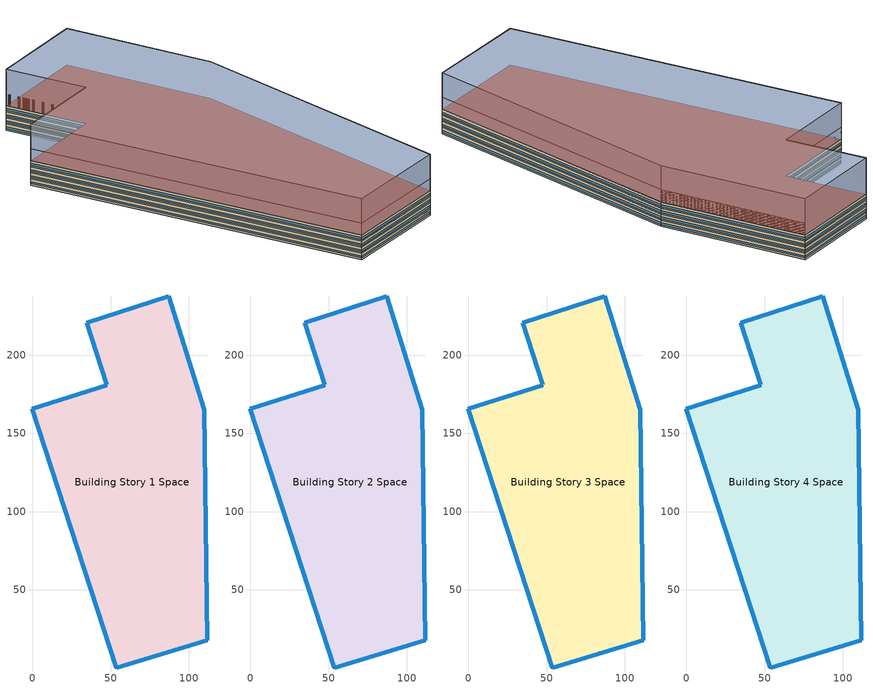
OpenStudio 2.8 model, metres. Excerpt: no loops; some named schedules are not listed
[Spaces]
Building Story 1 Space
 floor ground: 109.88,165.12 111.61,17.73 53.73,0 0,165.55 47.59,180.88 34.63,220.81 87.23,237.76 z0
 wall outside: 111.61,17.73 109.88,165.12 87.23,237.76 34.63,220.81 47.59,180.88 0,165.55 53.73,0 111.61,17.73 z0:3
 window: 34.64,220.79 47.58,180.9 / 111.61,17.76 109.88,165.09 / 53.75,0.01 111.58,17.72 / 0.01,165.52 53.72,0.02 / 47.56,180.87 0.02,165.55 / 87.2,237.75 34.65,220.82 / 109.87,165.14 87.24,237.73 z0.76:1.66
 roof outside: 87.23,237.76 34.63,220.81 47.59,180.88 0,165.55 53.73,0 111.61,17.73 109.88,165.12 z3
Building Story 2 Space
 floor adiabatic (Typical Interior Floor): 109.88,165.12 111.61,17.73 53.73,0 0,165.55 47.59,180.88 34.63,220.81 87.23,237.76 z3
 wall outside: 111.61,17.73 109.88,165.12 87.23,237.76 34.63,220.81 47.59,180.88 0,165.55 53.73,0 111.61,17.73 z3:6
 window: 111.61,17.76 109.88,165.09 / 53.75,0.01 111.58,17.72 / 0.01,165.52 53.72,0.02 / 34.64,220.79 47.58,180.9 / 47.56,180.87 0.02,165.55 / 87.2,237.75 34.65,220.82 / 109.87,165.14 87.24,237.73 z3.76:4.66
 ceiling adiabatic (Typical Interior Ceiling): 87.23,237.76 34.63,220.81 47.59,180.88 0,165.55 53.73,0 111.61,17.73 109.88,165.12 z6
Building Story 3 Space
 floor adiabatic (Typical Insulated Carpeted 6in Slab Floor): 109.88,165.12 111.61,17.73 53.73,0 0,165.55 47.59,180.88 34.63,220.81 87.23,237.76 z6
 wall outside: 111.61,17.73 109.88,165.12 87.23,237.76 34.63,220.81 47.59,180.88 0,165.55 53.73,0 111.61,17.73 z6:9
 window: 53.75,0.01 111.58,17.72 / 34.64,220.79 47.58,180.9 / 111.61,17.76 109.88,165.09 / 87.2,237.75 34.65,220.82 / 0.01,165.52 53.72,0.02 / 47.56,180.87 0.02,165.55 / 109.87,165.14 87.24,237.73 z6.76:7.66
 roof outside: 87.23,237.76 34.63,220.81 47.59,180.88 0,165.55 53.73,0 111.61,17.73 109.88,165.12 z9
Building Story 4 Space
 floor adiabatic (Typical Interior Floor): 109.88,165.12 111.61,17.73 53.73,0 0,165.55 47.59,180.88 34.63,220.81 87.23,237.76 z9
 wall outside: 111.61,17.73 109.88,165.12 87.23,237.76 34.63,220.81 47.59,180.88 0,165.55 53.73,0 111.61,17.73 z9:12
 window: 53.75,0.01 111.58,17.72 / 111.61,17.76 109.88,165.09 / 47.56,180.87 0.02,165.55 / 0.01,165.52 53.72,0.02 / 34.64,220.79 47.58,180.9 / 109.87,165.14 87.24,237.73 / 87.2,237.75 34.65,220.82 z9.76:10.66
 roof outside: 87.23,237.76 34.63,220.81 47.59,180.88 0,165.55 53.73,0 111.61,17.73 109.88,165.12 z12
shading: 0,165.55 53.73,0 / 111.61,17.73 109.88,165.12 / 34.63,220.81 47.59,180.88 / 53.73,0 111.61,17.73 / 47.59,180.88 0,165.55 / 87.23,237.76 34.63,220.81 / 109.88,165.12 87.23,237.76 / 34.63,220.81 47.59,180.88 / 111.61,17.73 109.88,165.12 / 0,165.55 53.73,0 / 53.73,0 111.61,17.73 / 47.59,180.88 0,165.55 / 87.23,237.76 34.63,220.81 / 109.88,165.12 87.23,237.76 / 111.61,17.73 109.88,165.12 / 53.73,0 111.61,17.73 / 0,165.55 53.73,0 / 34.63,220.81 47.59,180.88 / 87.23,237.76 34.63,220.81 / 109.88,165.12 87.23,237.76 / 47.59,180.88 0,165.55 / 111.61,17.73 109.88,165.12 / 109.88,165.12 87.23,237.76 / 87.23,237.76 34.63,220.81 / 34.63,220.81 47.59,180.88 / 47.59,180.88 0,165.55 / 0,165.55 53.73,0 / 53.73,0 111.61,17.73 z0:9; 0,165.55 53.73,0 / 111.61,17.73 109.88,165.12 / 87.23,237.76 34.63,220.81 / 34.63,220.81 47.59,180.88 / 47.59,180.88 0,165.55 / 109.88,165.12 87.23,237.76 / 53.73,0 111.61,17.73 / 109.88,165.12 87.23,237.76 / 87.23,237.76 34.63,220.81 / 34.63,220.81 47.59,180.88 / 47.59,180.88 0,165.55 / 0,165.55 53.73,0 / 53.73,0 111.61,17.73 / 111.61,17.73 109.88,165.12 z0:3; 0,165.55 53.73,0 / 53.73,0 111.61,17.73 / 111.61,17.73 109.88,165.12 / 109.88,165.12 87.23,237.76 / 87.23,237.76 34.63,220.81 / 34.63,220.81 47.59,180.88 / 47.59,180.88 0,165.55 z0:18; 111.61,17.73 109.88,165.12 / 109.88,165.12 87.23,237.76 / 87.23,237.76 34.63,220.81 / 34.63,220.81 47.59,180.88 / 47.59,180.88 0,165.55 / 0,165.55 53.73,0 / 53.73,0 111.61,17.73 z0:30; 109.88,165.12 111.61,17.73 53.73,0 0,165.55 47.59,180.88 34.63,220.81 87.23,237.76 z0; 87.23,237.76 34.63,220.81 47.59,180.88 0,165.55 53.73,0 111.61,17.73 109.88,165.12 z9; 109.88,165.12 111.61,17.73 53.73,0 0,165.55 47.59,180.88 34.63,220.81 87.23,237.76 z0; 87.23,237.76 34.63,220.81 47.59,180.88 0,165.55 53.73,0 111.61,17.73 109.88,165.12 z9; 109.88,165.12 111.61,17.73 53.73,0 0,165.55 47.59,180.88 34.63,220.81 87.23,237.76 z0; 87.23,237.76 34.63,220.81 47.59,180.88 0,165.55 53.73,0 111.61,17.73 109.88,165.12 z3; 109.88,165.12 111.61,17.73 53.73,0 0,165.55 47.59,180.88 34.63,220.81 87.23,237.76 z0; 87.23,237.76 34.63,220.81 47.59,180.88 0,165.55 53.73,0 111.61,17.73 109.88,165.12 z3; 109.88,165.12 111.61,17.73 53.73,0 0,165.55 47.59,180.88 34.63,220.81 87.23,237.76 z0; 87.23,237.76 34.63,220.81 47.59,180.88 0,165.55 53.73,0 111.61,17.73 109.88,165.12 z18; 109.88,165.12 111.61,17.73 53.73,0 0,165.55 47.59,180.88 34.63,220.81 87.23,237.76 z0; 87.23,237.76 34.63,220.81 47.59,180.88 0,165.55 53.73,0 111.61,17.73 109.88,165.12 z30; 109.88,165.12 111.61,17.73 53.73,0 0,165.55 47.59,180.88 34.63,220.81 87.23,237.76 z0; 87.23,237.76 34.63,220.81 47.59,180.88 0,165.55 53.73,0 111.61,17.73 109.88,165.12 z9; 109.88,165.12 111.61,17.73 53.73,0 0,165.55 47.59,180.88 34.63,220.81 87.23,237.76 z0; 87.23,237.76 34.63,220.81 47.59,180.88 0,165.55 53.73,0 111.61,17.73 109.88,165.12 z9
[Site]
Buffalo Niagara Intl Ap_NY_USA: Latitude {deg}=42.8132; Longitude {deg}=-78.8479; Time Zone {hr}=-5; Elevation {m}=215; Terrain=City
[Site:WaterMainsTemperature]
Calculation Method=Correlation; Annual Average Outdoor Air Temperature {C}=8.96667; Maximum Difference In Monthly Average Outdoor Air Temperatures {deltaC}=26.2
[SizingPeriod:DesignDay] Barometric Pressure {Pa}=98769; Sky Clearness=0; Rain Indicator=0; Snow Indicator=0; Day of Month=21; Daylight Saving Time Indicator=0; Humidity Indicating Type=Wetbulb; Dry-Bulb Temperature Range Modifier Type=DefaultMultipliers
Name | Maximum Dry-Bulb Temperature {C} | Daily Dry-Bulb Temperature Range {deltaC} | Humidity Indicating Conditions at Maximum Dry-Bulb | Wind Speed {m/s} | Wind Direction {deg} | Month | Day Type | Solar Model Indicator | ASHRAE Taub | ASHRAE Taud
Buffalo Niagara Intl Ap Ann Clg .4% Condns DB=>MWB | 30.3 | 9.3 | 21.8 | 5.7 | 240 | 7 | SummerDesignDay | ASHRAETau | 0.462 | 2.001
Buffalo Niagara Intl Ap Ann Htg 99.6% Condns DB | -16.3 | 0 | -16.3 | 5.1 | 270 | 1 | WinterDesignDay | ASHRAEClearSky
Buffalo Niagara Intl Ap Ann Clg .4% Condns WB=>MDB | 27.8 | 9.3 | 23.8 | 5.7 | 240 | 7 | SummerDesignDay | ASHRAETau | 0.462 | 2.001
[ClimateZones]
Climate Zone Institution Name 1=ASHRAE; Climate Zone Document Name 1=ANSI/ASHRAE Standard 169; Climate Zone Document Year 1=2006; Climate Zone Value 1=6A
[Site:GroundTemperature:BuildingSurface]
19.527, 19.502, 19.536, 19.598, 20.002, 21.64, 22.225, 22.375, 21.449, 20.121, 19.802, 19.633
[Building]
Mixed_use 1: Nominal Floor to Floor Height {m}=3; Default Construction Set=Res 90.1-2004 - Office - ASHRAE 169-2013-6A; Standards Number of Stories=4; Standards Number of Above Ground Stories=4; Standards Building Type=Office
[DefaultConstructionSet]
Res 90.1-2004 - Office - ASHRAE 169-2013-6A: Default Exterior Surface Constructions=Default Surface Constructions 1; Default Interior Surface Constructions=Default Surface Constructions 2; Default Ground Contact Surface Constructions=Default Surface Constructions 3; Default Exterior SubSurface Constructions=Default Sub Surface Constructions 1; Default Interior SubSurface Constructions=Default Sub Surface Constructions 2; Interior Partition Construction=Typical Interior Partition
[DefaultSurfaceConstructions]
Name | Floor Construction | Wall Construction | Roof Ceiling Construction
Default Surface Constructions 1 | Typical Insulated Exterior Mass Floor R-11.49 | Typical Insulated Exterior Mass Wall R-9.62 | Typical IEAD Roof R-15.87
Default Surface Constructions 2 | Typical Interior Floor | Typical Interior Wall | Typical Interior Ceiling
Default Surface Constructions 3 | Typical Insulated Carpeted 6in Slab Floor | Typical Insulated Basement Mass Wall
[Construction]
Typical Insulated Exterior Mass Floor R-11.49: Typical Insulation R-8.93, 4 in. Normalweight Concrete Floor, Typical Carpet Pad
Typical Insulated Exterior Mass Wall R-9.62: 1IN Stucco, 8IN CONCRETE HW RefBldg, Typical Insulation R-7.23, 1/2IN Gypsum
Typical IEAD Roof R-15.87: Roof Membrane, Typical Insulation R-14.76, Metal Roof Surface
Typical Interior Floor: 100mm Normalweight concrete floor, CP02 CARPET PAD
Typical Interior Wall: G01 13mm gypsum board, G01 13mm gypsum board
Typical Interior Ceiling: CP02 CARPET PAD, 100mm Normalweight concrete floor
Typical Insulated Carpeted 6in Slab Floor: 6 in. Normalweight Concrete Floor, Typical Carpet Pad
Typical Insulated Basement Mass Wall: 8 in. Concrete Block Basement Wall
U 0.57 SHGC 0.49 Dbl Blue 6mm/6mm Air: BLUE 6MM, AIR 6MM, CLEAR 6MM
Typical Insulated Metal Door R-1.43: F08 Metal surface, Typical Insulation R-0.58
Typical Overhead Door R-2.0: Typical Insulation R-1.15
U 1.17 SHGC 0.49 Simple Glazing Skylight U-1.17 SHGC 0.0: U 1.17 SHGC 0.49 Simple Glazing U-1.17 SHGC 0.0
Typical Interior Window: Clear 3mm
Typical Interior Door; Typical Interior Partition: G05 25mm wood
[Material:NoMass] Roughness=Smooth; Thermal Absorptance=0.9; Solar Absorptance=0.7
Name | Thermal Resistance {m2-K/W} | Visible Absorptance
Typical Insulation R-8.93 | 1.57183 | 0.7
Typical Carpet Pad; CP02 CARPET PAD | 0.21648 | 0.8
Typical Insulation R-7.23 | 1.27273 | 0.7
Typical Insulation R-14.76 | 2.59864 | 0.7
Typical Insulation R-0.58 | 0.101875 | 0.7
Typical Insulation R-1.15 | 0.202527 | 0.7
[Material]
Name | Roughness | Thickness {m} | Conductivity {W/m-K} | Density {kg/m3} | Specific Heat {J/kg-K} | Thermal Absorptance | Solar Absorptance | Visible Absorptance
4 in. Normalweight Concrete Floor | MediumRough | 0.1016 | 2.31 | 2322 | 832 | 0.9 | 0.7 | 0.7
1IN Stucco | Smooth | 0.0253 | 0.6918 | 1858 | 837 | 0.9 | 0.7 | 0.92
8IN CONCRETE HW RefBldg | Rough | 0.2032 | 1.311 | 2240 | 836.8 | 0.9 | 0.7 | 0.7
1/2IN Gypsum | Smooth | 0.0127 | 0.16 | 784.9 | 830 | 0.9 | 0.4 | 0.4
Roof Membrane | VeryRough | 0.0095 | 0.16 | 1121.29 | 1460 | 0.9 | 0.7 | 0.7
Metal Roof Surface; F08 Metal surface | Smooth | 0.0008 | 45.28 | 7824 | 500 | 0.9 | 0.7 | 0.7
100mm Normalweight concrete floor | MediumRough | 0.1016 | 2.31045 | 2322 | 832.557 |  | 0 | 0
G01 13mm gypsum board | Smooth | 0.0127 | 0.160031 | 800.001 | 1090.73 | 0.9 | 0.7 | 0.5
6 in. Normalweight Concrete Floor | MediumRough | 0.1524 | 2.31 | 2322 | 832 | 0.9 | 0.7 | 0.7
8 in. Concrete Block Basement Wall | MediumRough | 0.2032 | 1.326 | 1842 | 912 | 0.9 | 0.7 | 0.7
G05 25mm wood | MediumSmooth | 0.0254 | 0.15 | 608 | 1630 | 0.9 | 0.5 | 0.5
[DefaultSubSurfaceConstructions]
Name | Fixed Window Construction | Operable Window Construction | Door Construction | Glass Door Construction | Overhead Door Construction | Skylight Construction | Tubular Daylight Dome Construction | Tubular Daylight Diffuser Construction
Default Sub Surface Constructions 1 | U 0.57 SHGC 0.49 Dbl Blue 6mm/6mm Air | U 0.57 SHGC 0.49 Dbl Blue 6mm/6mm Air | Typical Insulated Metal Door R-1.43 | U 0.57 SHGC 0.49 Dbl Blue 6mm/6mm Air | Typical Overhead Door R-2.0 | U 1.17 SHGC 0.49 Simple Glazing Skylight U-1.17 SHGC 0.0 | Typical Interior Window | Typical Interior Window
Default Sub Surface Constructions 2 | Typical Interior Window | Typical Interior Window | Typical Interior Door
[WindowMaterial:Glazing] Optical Data Type=SpectralAverage; Infrared Transmittance at Normal Incidence=0; Front Side Infrared Hemispherical Emissivity=0.84; Back Side Infrared Hemispherical Emissivity=0.84; Conductivity {W/m-K}=0.9; Dirt Correction Factor for Solar and Visible Transmittance=1; Solar Diffusing=No
Name | Thickness {m} | Solar Transmittance at Normal Incidence | Front Side Solar Reflectance at Normal Incidence | Back Side Solar Reflectance at Normal Incidence | Visible Transmittance at Normal Incidence | Front Side Visible Reflectance at Normal Incidence | Back Side Visible Reflectance at Normal Incidence
BLUE 6MM | 0.006 | 0.48 | 0.05 | 0.05 | 0.57 | 0.06 | 0.06
CLEAR 6MM | 0.006 | 0.775 | 0.071 | 0.071 | 0.881 | 0.08 | 0.08
Clear 3mm | 0.003 | 0.837 | 0.075 | 0.075 | 0.898 | 0.081 | 0.081
[WindowMaterial:Gas]
AIR 6MM: Gas Type=Air; Thickness {m}=0.0063
[WindowMaterial:SimpleGlazingSystem]
U 1.17 SHGC 0.49 Simple Glazing U-1.17 SHGC 0.0: U-Factor {W/m2-K}=6.64357; Solar Heat Gain Coefficient=0.49; Visible Transmittance=0.38
[People:Definition] Number of People Calculation Method=People/Area; Fraction Radiant=0.3
Name | People per Space Floor Area {person/m2}
Office WholeBuilding - Md Office People Definition; FullServiceRestaurant Kitchen People Definition | 0.0538196
FullServiceRestaurant Dining People Definition | 0.753474
[Lights:Definition] Design Level Calculation Method=Watts/Area; Fraction Radiant=0.7; Fraction Visible=0.2
Name | Watts per Space Floor Area {W/m2}
Office WholeBuilding - Md Office Lights Definition | 10.7639
FullServiceRestaurant Kitchen Lights Definition | 12.9167
FullServiceRestaurant Dining Lights Definition | 22.6042
[ElectricEquipment:Definition] Design Level Calculation Method=Watts/Area
Name | Watts per Space Floor Area {W/m2} | Fraction Radiant | Fraction Latent | Fraction Lost
Office WholeBuilding - Md Office Elec Equip Definition | 8.07293 | 0.5
FullServiceRestaurant Kitchen Elec Equip Definition | 403.97 | 0.3 | 0.25 | 0.2
FullServiceRestaurant Dining Elec Equip Definition | 64.9279 | 0.3 | 0.25
Elevator Lights 1 - pre-normalized value was 89 W. | 0.00509206 | 0.5
Elevator Fan 1 - pre-normalized value was 75 W. | 0.00427733 | 0.5
Elevator Lift Motor 1 - pre-normalized value was 16055 W. | 0.919002 | 0.5
[DesignSpecification:OutdoorAir] Outdoor Air Method=Sum; Outdoor Air Flow per Person {m3/s-person}=0; Outdoor Air Flow Rate {m3/s}=0; Outdoor Air Flow Air Changes per Hour {1/hr}=0
Name | Outdoor Air Flow per Floor Area {m3/s-m2}
Blended OA | 0.00453437
Blended OA 1; Blended OA 2 | 0.000508
Blended OA 3 | 0.007112
[DefaultScheduleSet]
Story Mid2 Blended Space Type Schedule Set; Story Ground Blended Space Type Schedule Set; Story Mid Blended Space Type Schedule Set; Story Top Blended Space Type Schedule Set
[SpaceInfiltration:DesignFlowRate] Schedule=Always On Discrete; Design Flow Rate Calculation Method=Flow/ExteriorArea; Constant Term Coefficient=0; Temperature Term Coefficient=0; Velocity Term Coefficient=0.224; Velocity Squared Term Coefficient=0
Name | Space or SpaceType | Flow per Exterior Surface Area {m3/s-m2}
FullServiceRestaurant Dining A  - Story Ground Infiltration; FullServiceRestaurant Dining C  - Story Ground Infiltration | Story Ground Blended Space Type | 0.000131073
FullServiceRestaurant Dining A  - Story Top Infiltration; FullServiceRestaurant Dining C  - Story Top Infiltration | Story Top Blended Space Type | 2.49695e-05
FullServiceRestaurant Dining A end_a - Story Top Infiltration; FullServiceRestaurant Dining A end_b - Story Top Infiltration; FullServiceRestaurant Dining C end_a - Story Top Infiltration; FullServiceRestaurant Dining C end_b - Story Top Infiltration | Story Top Blended Space Type | 1.49488e-06
FullServiceRestaurant Dining A end_b - Story Ground Infiltration; FullServiceRestaurant Dining C end_b - Story Ground Infiltration; FullServiceRestaurant Kitchen A end_a - Story Ground Infiltration; FullServiceRestaurant Kitchen C end_a - Story Ground Infiltration | Story Ground Blended Space Type | 1.73735e-05
FullServiceRestaurant Dining B end_a - Story Top Infiltration; FullServiceRestaurant Dining B end_b - Story Top Infiltration | Story Top Blended Space Type | 1.6148e-05
FullServiceRestaurant Dining B end_b - Story Ground Infiltration; FullServiceRestaurant Kitchen B end_a - Story Ground Infiltration | Story Ground Blended Space Type | 0.000187673
FullServiceRestaurant Kitchen A  - Story Ground Infiltration; FullServiceRestaurant Kitchen C  - Story Ground Infiltration | Story Ground Blended Space Type | 0.000159123
Office WholeBuilding - Md Office A  - Story Mid Infiltration; Office WholeBuilding - Md Office C  - Story Mid Infiltration | Story Mid Blended Space Type | 0.000290196
Office WholeBuilding - Md Office A  - Story Mid2 Infiltration; Office WholeBuilding - Md Office C  - Story Mid2 Infiltration | Story Mid2 Blended Space Type | 0.000290196
Office WholeBuilding - Md Office A end_a - Story Mid Infiltration; Office WholeBuilding - Md Office A end_b - Story Mid Infiltration; Office WholeBuilding - Md Office C end_a - Story Mid Infiltration; Office WholeBuilding - Md Office C end_b - Story Mid Infiltration | Story Mid Blended Space Type | 1.73735e-05
Office WholeBuilding - Md Office A end_a - Story Mid2 Infiltration; Office WholeBuilding - Md Office A end_b - Story Mid2 Infiltration; Office WholeBuilding - Md Office C end_a - Story Mid2 Infiltration; Office WholeBuilding - Md Office C end_b - Story Mid2 Infiltration | Story Mid2 Blended Space Type | 1.73735e-05
Office WholeBuilding - Md Office B end_a - Story Mid Infiltration; Office WholeBuilding - Md Office B end_b - Story Mid Infiltration | Story Mid Blended Space Type | 0.000187673
Office WholeBuilding - Md Office B end_a - Story Mid2 Infiltration; Office WholeBuilding - Md Office B end_b - Story Mid2 Infiltration | Story Mid2 Blended Space Type | 0.000187673
[ElectricEquipment]
Name | Electric Equipment Definition | Space or SpaceType | Schedule | Multiplier
35 Elevator Lift Motors | Elevator Lift Motor 1 - pre-normalized value was 16055 W. | Story Ground Blended Space Type | Elevator Schedule 1 | 35
35 Elevator Fans | Elevator Fan 1 - pre-normalized value was 75 W. | Story Ground Blended Space Type | Elevator Schedule 3 | 35
35 Elevator Lights | Elevator Lights 1 - pre-normalized value was 89 W. | Story Ground Blended Space Type | Elevator Schedule 2 | 35
FullServiceRestaurant Dining Elec Equip 1 | FullServiceRestaurant Dining Elec Equip Definition | Story Ground Blended Space Type | RestaurantSitDown BLDG_EQUIP_SCH | 0.4544
FullServiceRestaurant Kitchen Elec Equip 1 | FullServiceRestaurant Kitchen Elec Equip Definition | Story Ground Blended Space Type | RestaurantSitDown BLDG_EQUIP_SCH | 0.5456
Office WholeBuilding - Md Office Elec Equip 1 | Office WholeBuilding - Md Office Elec Equip Definition | Story Mid Blended Space Type | OfficeMedium BLDG_EQUIP_SCH_2004 | 1
Office WholeBuilding - Md Office Elec Equip 2 | Office WholeBuilding - Md Office Elec Equip Definition | Story Mid2 Blended Space Type | OfficeMedium BLDG_EQUIP_SCH_2004 | 1
FullServiceRestaurant Dining Elec Equip 2 | FullServiceRestaurant Dining Elec Equip Definition | Story Top Blended Space Type | RestaurantSitDown BLDG_EQUIP_SCH | 1
[Exterior:Lights:Definition]
Name | Design Level {W}
Parking Areas and Drives Def (W/ft^2) | 0.15
Building Facades Def (W/ft^2) | 0.2
Main Entries Def (W/ft) | 30
Other Doors Def (W/ft) | 20
[Exterior:Lights] Control Option=AstronomicalClock
Name | Exterior Lights Definition | Schedule | Multiplier
Parking Areas and Drives | Parking Areas and Drives Def (W/ft^2) | Always On Discrete | 1.76885e+06
Building Facades | Building Facades Def (W/ft^2) | Schedule Ruleset 1 | 17703.4
Main Entries | Main Entries Def (W/ft) | Always On Discrete | 75.2184
Other Doors | Other Doors Def (W/ft) | Always On Discrete | 225.6552
[ThermostatSetpoint:DualSetpoint]
Name | Heating Setpoint Temperature Schedule | Cooling Setpoint Temperature Schedule
Story Mid2 Blended Space Type Thermostat; Story Mid Blended Space Type Thermostat | OfficeMedium HTGSETP_SCH_PACU_VAV_bot | OfficeMedium CLGSETP_SCH_NO_SETBACK
Story Ground Blended Space Type Thermostat | RestaurantSitDown HTGSETP_KITCHEN_SCH_NO_OPTIMUM | RestaurantSitDown CLGSETP_KITCHEN_SCH_NO_SETBACK
Story Top Blended Space Type Thermostat | RestaurantSitDown HTGSETP_SCH_NO_OPTIMUM | RestaurantSitDown CLGSETP_SCH_NO_SETBACK
[People] Work Efficiency Schedule=Work Efficiency Schedule; Clothing Insulation Schedule=Clothing Schedule; Air Velocity Schedule=Air Velocity Schedule
Name | People Definition | Space or SpaceType | Number of People Schedule | Activity Level Schedule | Multiplier
FullServiceRestaurant Dining People 1 | FullServiceRestaurant Dining People Definition | Story Ground Blended Space Type | RestaurantSitDown BLDG_OCC_SCH | RestaurantSitDown ACTIVITY_SCH | 0.4544
FullServiceRestaurant Kitchen People 1 | FullServiceRestaurant Kitchen People Definition | Story Ground Blended Space Type | RestaurantSitDown BLDG_OCC_SCH | RestaurantSitDown ACTIVITY_SCH | 0.5456
Office WholeBuilding - Md Office People 1 | Office WholeBuilding - Md Office People Definition | Story Mid Blended Space Type | OfficeMedium BLDG_OCC_SCH | OfficeMedium ACTIVITY_SCH | 1
Office WholeBuilding - Md Office People 2 | Office WholeBuilding - Md Office People Definition | Story Mid2 Blended Space Type | OfficeMedium BLDG_OCC_SCH | OfficeMedium ACTIVITY_SCH | 1
FullServiceRestaurant Dining People 2 | FullServiceRestaurant Dining People Definition | Story Top Blended Space Type | RestaurantSitDown BLDG_OCC_SCH | RestaurantSitDown ACTIVITY_SCH | 1
[Lights] Fraction Replaceable=1
Name | Lights Definition | Space or SpaceType | Schedule | Multiplier
FullServiceRestaurant Dining Lights 1 | FullServiceRestaurant Dining Lights Definition | Story Ground Blended Space Type | RestaurantSitDown BLDG_LIGHT_KITCHEN_SCH_2004_2007 | 0.4544
FullServiceRestaurant Kitchen Lights 1 | FullServiceRestaurant Kitchen Lights Definition | Story Ground Blended Space Type | RestaurantSitDown BLDG_LIGHT_KITCHEN_SCH_2004_2007 | 0.5456
Office WholeBuilding - Md Office Lights 1 | Office WholeBuilding - Md Office Lights Definition | Story Mid Blended Space Type | OfficeMedium BLDG_LIGHT_SCH_2004 | 1
Office WholeBuilding - Md Office Lights 2 | Office WholeBuilding - Md Office Lights Definition | Story Mid2 Blended Space Type | OfficeMedium BLDG_LIGHT_SCH_2004 | 1
FullServiceRestaurant Dining Lights 2 | FullServiceRestaurant Dining Lights Definition | Story Top Blended Space Type | RestaurantSitDown BLDG_LIGHT_KITCHEN_SCH_2004_2007 | 1
[GasEquipment]
FullServiceRestaurant Kitchen Gas Equip 1: Gas Equipment Definition=FullServiceRestaurant Kitchen Gas Equip Definition; Space or SpaceType=Story Ground Blended Space Type; Schedule=RestaurantSitDown Rest_GAS_EQUIP_SCH; Multiplier=0.5456
[SpaceType]
Name | Default Schedule Set | Design Specification Outdoor Air Object | Standards Building Type | Standards Space Type
Story Ground Blended Space Type | Story Ground Blended Space Type Schedule Set | Blended OA | FullServiceRestaurant | Kitchen
Story Mid Blended Space Type | Story Mid Blended Space Type Schedule Set | Blended OA 1 | Office | WholeBuilding - Md Office
Story Mid2 Blended Space Type | Story Mid2 Blended Space Type Schedule Set | Blended OA 2 | Office | WholeBuilding - Md Office
Story Top Blended Space Type | Story Top Blended Space Type Schedule Set | Blended OA 3 | FullServiceRestaurant | Dining
[Space]
Name | Space Type | Building Story | Thermal Zone
Building Story 1 Space | Story Mid Blended Space Type | Building Story 1 | Building Story 1 ThermalZone
Building Story 2 Space | Story Mid2 Blended Space Type | Building Story 2 | Building Story 2 ThermalZone
Building Story 3 Space | Story Ground Blended Space Type | Building Story 3 | Building Story 3 ThermalZone
Building Story 4 Space | Story Top Blended Space Type | Building Story 4 | Building Story 4 ThermalZone
[BuildingStory]
Building Story 1; Building Story 2; Building Story 3; Building Story 4
[ThermalZone] Use Ideal Air Loads=No
Name | Thermostat
Building Story 1 ThermalZone | Story Mid Blended Space Type Thermostat
Building Story 2 ThermalZone | Story Mid2 Blended Space Type Thermostat
Building Story 3 ThermalZone | Story Ground Blended Space Type Thermostat
Building Story 4 ThermalZone | Story Top Blended Space Type Thermostat
